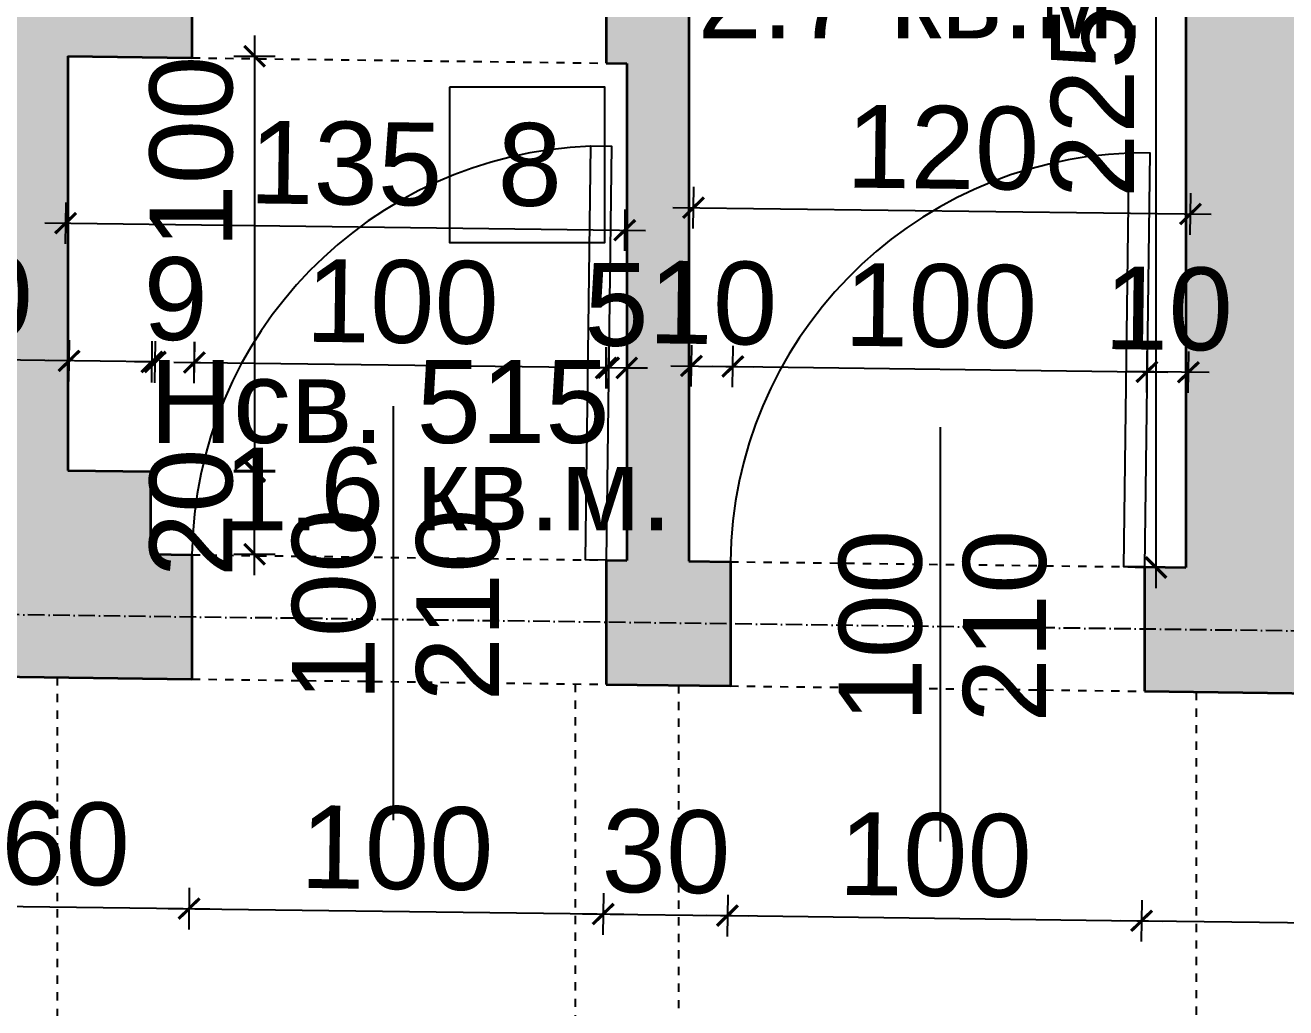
# Model space of a CAD drawing. Header units: inches. Extents: x -72385 to 39588, y -6525 to 66685.
# Drawn here: x -45950.1 to -45645.7, y 9334 to 9571.3 of the extents above; entities that cross this region are included whole.
import ezdxf

# ---------------------------------------------------------------- set-up
doc = ezdxf.new("R2010")
doc.units = ezdxf.units.IN
doc.header["$MEASUREMENT"] = 0
doc.linetypes.add('DashDot', pattern=[0.6, 0.4, -0.1, 0, -0.1])
doc.linetypes.add('Hidden', pattern=[0.4, 0.2, -0.2])
for name, color, linetype, lineweight in [('Врати', 251, 'Continuous', 25), ('Надписи Hсв', 252, 'Continuous', 25), ('Надписи врати', 252, 'Continuous', 25), ('Надписи коти вътрешни', 252, 'Continuous', 25), ('Надписи номера на пом.', 252, 'Continuous', 25), ('Надписи площ', 252, 'Continuous', 25), ('Оси', 252, 'DashDot', 25), ('Пунктир', 253, 'Hidden', 25), ('Разрезни линии', 7, 'Continuous', 35), ('Щрих стени', 254, 'Continuous', 25)]:
    doc.layers.add(name, color=color, linetype=linetype, lineweight=lineweight)
doc.styles.add('Arial Regular', font='arial.ttf')
doc.styles.get("Standard").update_dxf_attribs({"font": 'arial.ttf'})
doc.dimstyles.new('Annotative', dxfattribs={"dimscale": 0, "dimtxt": 20, "dimasz": 5, "dimexe": 5, "dimexo": 5, "dimgap": 5, "dimtad": 1, "dimdec": 0, "dimzin": 0, "dimdsep": 46, "dimtxsty": 'Standard', "dimblk": 'ARCHTICK', "dimcen": 5, "dimdle": 5, "dimadec": 0, "dimazin": 0, "dimtfac": 1, "dimtdec": 0, "dimtofl": 0, "dimtmove": 0, "dimatfit": 3, "dimldrblk": 'ARCHTICK', "dimfxl": 5, "dimfxlon": 1, "dimtolj": 1, "dimtzin": 0, "dimarcsym": 1})

# ---------------------------------------------------------------- blocks, each defined once
blk = doc.blocks.new('_ArchTick')
at = {"color": 0, "linetype": 'ByBlock', "const_width": 0.15}
blk.add_lwpolyline([(-0.5, -0.5), (0.5, 0.5)], dxfattribs=at)
blk = doc.blocks.new('*D1314')
at = {"layer": 'Defpoints', "color": 0, "ltscale": 50, "transparency": 16777216}
for p in [(-45919.5, 9489.95), (-45939.84, 9463.75), (-45919.84, 9463.5)]:
    blk.add_point(p, dxfattribs=at)
at = {"layer": 'Надписи коти вътрешни', "color": 0, "lineweight": -2, "ltscale": 50, "transparency": 16777216}
for p, q in [((-45939.56, 9485.21), (-45939.44, 9495.21)), ((-45919.56, 9484.95), (-45919.44, 9494.95)), ((-45939.5, 9490.21), (-45983.42, 9490.77)), ((-45919.5, 9489.95), (-45944.5, 9490.27))]:
    blk.add_line(p, q, dxfattribs=at)
at = {"layer": 'Надписи коти вътрешни', "color": 0, "lineweight": -2, "ltscale": 50, "transparency": 16777216, "xscale": 5, "yscale": 5, "zscale": 5}
for p, rotation in [((-45939.5, 9490.21), 179.2706286525567), ((-45919.5, 9489.95), 359.2706286525566)]:
    blk.add_blockref('_ArchTick', p, dxfattribs=dict(at, rotation=rotation))
at = {"layer": 'Надписи коти вътрешни', "color": 0, "ltscale": 50, "transparency": 16777216, "insert": (-45963.77, 9505.73), "char_height": 20, "attachment_point": 5, "rotation": 359.2706}
blk.add_mtext('\\A1;20', dxfattribs=at)
blk = doc.blocks.new('*D1315')
at = {"layer": 'Defpoints', "color": 0, "ltscale": 50, "transparency": 16777216}
for p in [(-45909.25, 9489.82), (-45919.28, 9443.49), (-45909.84, 9443.37)]:
    blk.add_point(p, dxfattribs=at)
at = {"layer": 'Надписи коти вътрешни', "color": 0, "lineweight": -2, "ltscale": 50, "transparency": 16777216}
for p, q in [((-45918.76, 9484.94), (-45918.63, 9494.94)), ((-45909.31, 9484.82), (-45909.18, 9494.82)), ((-45918.69, 9489.94), (-45923.69, 9490.01)), ((-45909.25, 9489.82), (-45904.25, 9489.76))]:
    blk.add_line(p, q, dxfattribs=at)
at = {"layer": 'Надписи коти вътрешни', "color": 0, "lineweight": -2, "ltscale": 50, "transparency": 16777216, "xscale": 5, "yscale": 5, "zscale": 5}
for p, rotation in [((-45918.69, 9489.94), 359.2706286525503), ((-45909.25, 9489.82), 179.2706286525504)]:
    blk.add_blockref('_ArchTick', p, dxfattribs=dict(at, rotation=rotation))
at = {"layer": 'Надписи коти вътрешни', "color": 0, "ltscale": 50, "transparency": 16777216, "insert": (-45913.78, 9505.09), "char_height": 20, "attachment_point": 5, "rotation": 359.2706}
blk.add_mtext('\\A1;9', dxfattribs=at)
blk = doc.blocks.new('*D1316')
at = {"layer": 'Defpoints', "color": 0, "ltscale": 50, "transparency": 16777216}
for p in [(-45809.25, 9488.55), (-45909.83, 9443.37), (-45809.84, 9442.1)]:
    blk.add_point(p, dxfattribs=at)
at = {"layer": 'Надписи коти вътрешни', "color": 0, "lineweight": -2, "ltscale": 50, "transparency": 16777216}
for p, q in [((-45909.3, 9484.82), (-45909.17, 9494.82)), ((-45809.31, 9483.55), (-45809.18, 9493.55)), ((-45914.24, 9489.89), (-45804.25, 9488.49))]:
    blk.add_line(p, q, dxfattribs=at)
at = {"layer": 'Надписи коти вътрешни', "color": 0, "lineweight": -2, "ltscale": 50, "transparency": 16777216, "xscale": 5, "yscale": 5, "zscale": 5}
for p, rotation in [((-45909.24, 9489.82), 179.2706286524798), ((-45809.25, 9488.55), 359.2706286524798)]:
    blk.add_blockref('_ArchTick', p, dxfattribs=dict(at, rotation=rotation))
at = {"layer": 'Надписи коти вътрешни', "color": 0, "ltscale": 50, "transparency": 16777216, "insert": (-45859.05, 9504.4), "char_height": 20, "attachment_point": 5, "rotation": 359.2706}
blk.add_mtext('\\A1;100', dxfattribs=at)
blk = doc.blocks.new('*D1317')
at = {"layer": 'Defpoints', "color": 0, "ltscale": 50, "transparency": 16777216}
for p in [(-45809.84, 9488.52), (-45809.84, 9442.03), (-45804.84, 9442.03)]:
    blk.add_point(p, dxfattribs=at)
at = {"layer": 'Надписи коти вътрешни', "color": 0, "lineweight": -2, "ltscale": 50, "transparency": 16777216}
for p, q in [((-45809.84, 9483.52), (-45809.84, 9493.52)), ((-45804.84, 9483.52), (-45804.84, 9493.52)), ((-45809.84, 9488.52), (-45814.84, 9488.52)), ((-45804.84, 9488.52), (-45799.84, 9488.52))]:
    blk.add_line(p, q, dxfattribs=at)
at = {"layer": 'Надписи коти вътрешни', "color": 0, "lineweight": -2, "ltscale": 50, "transparency": 16777216, "xscale": 5, "yscale": 5, "zscale": 5}
blk.add_blockref('_ArchTick', (-45809.84, 9488.52), dxfattribs=at)
at = {"layer": 'Надписи коти вътрешни', "color": 0, "lineweight": -2, "ltscale": 50, "transparency": 16777216, "xscale": 5, "yscale": 5, "zscale": 5, "rotation": 180}
blk.add_blockref('_ArchTick', (-45804.84, 9488.52), dxfattribs=at)
at = {"layer": 'Надписи коти вътрешни', "color": 0, "ltscale": 50, "transparency": 16777216, "insert": (-45807.34, 9503.7), "char_height": 20, "attachment_point": 5}
blk.add_mtext('\\A1;5', dxfattribs=at)
blk = doc.blocks.new('*D1318')
at = {"layer": 'Defpoints', "color": 0, "ltscale": 50, "transparency": 16777216}
for p in [(-45939.84, 9563.76), (-45939.84, 9463.75), (-45894.72, 9463.75)]:
    blk.add_point(p, dxfattribs=at)
at = {"layer": 'Надписи коти вътрешни', "color": 0, "lineweight": -2, "ltscale": 50, "transparency": 16777216}
for p, q in [((-45894.72, 9568.76), (-45894.72, 9458.75)), ((-45899.72, 9563.76), (-45889.72, 9563.76)), ((-45899.72, 9463.75), (-45889.72, 9463.75))]:
    blk.add_line(p, q, dxfattribs=at)
at = {"layer": 'Надписи коти вътрешни', "color": 0, "lineweight": -2, "ltscale": 50, "transparency": 16777216, "xscale": 5, "yscale": 5, "zscale": 5}
for p, rotation in [((-45894.72, 9563.76), 90), ((-45894.72, 9463.75), 270)]:
    blk.add_blockref('_ArchTick', p, dxfattribs=dict(at, rotation=rotation))
at = {"layer": 'Надписи коти вътрешни', "color": 0, "ltscale": 50, "transparency": 16777216, "insert": (-45909.93, 9540.62), "char_height": 20, "attachment_point": 5, "rotation": 90}
blk.add_mtext('\\A1;100', dxfattribs=at)
blk = doc.blocks.new('*D1319')
at = {"layer": 'Defpoints', "color": 0, "ltscale": 50, "transparency": 16777216}
for p in [(-45919.84, 9463.5), (-45894.72, 9463.5), (-45919.84, 9443.5)]:
    blk.add_point(p, dxfattribs=at)
at = {"layer": 'Надписи коти вътрешни', "color": 0, "lineweight": -2, "ltscale": 50, "transparency": 16777216}
for p, q in [((-45894.72, 9438.5), (-45894.72, 9468.5)), ((-45899.72, 9463.5), (-45889.72, 9463.5)), ((-45899.72, 9443.5), (-45889.72, 9443.5))]:
    blk.add_line(p, q, dxfattribs=at)
at = {"layer": 'Надписи коти вътрешни', "color": 0, "lineweight": -2, "ltscale": 50, "transparency": 16777216, "xscale": 5, "yscale": 5, "zscale": 5}
for p, rotation in [((-45894.72, 9463.5), 90), ((-45894.72, 9443.5), 270)]:
    blk.add_blockref('_ArchTick', p, dxfattribs=dict(at, rotation=rotation))
at = {"layer": 'Надписи коти вътрешни', "color": 0, "ltscale": 50, "transparency": 16777216, "insert": (-45909.93, 9453.5), "char_height": 20, "attachment_point": 5, "rotation": 90}
blk.add_mtext('\\A1;20', dxfattribs=at)
blk = doc.blocks.new('*D1293')
at = {"layer": 'Defpoints', "color": 0, "ltscale": 50, "transparency": 16777216}
for p in [(-45779.24, 9488.86), (-45789.84, 9441.84), (-45779.84, 9441.71)]:
    blk.add_point(p, dxfattribs=at)
at = {"layer": 'Надписи коти вътрешни', "color": 0, "lineweight": -2, "ltscale": 50, "transparency": 16777216}
for p, q in [((-45789.3, 9483.99), (-45789.17, 9493.98)), ((-45779.3, 9483.86), (-45779.17, 9493.86)), ((-45794.24, 9489.05), (-45774.24, 9488.79))]:
    blk.add_line(p, q, dxfattribs=at)
at = {"layer": 'Надписи коти вътрешни', "color": 0, "lineweight": -2, "ltscale": 50, "transparency": 16777216, "xscale": 5, "yscale": 5, "zscale": 5}
for p, rotation in [((-45789.24, 9488.99), 179.2706286525463), ((-45779.24, 9488.86), 359.2706286525462)]:
    blk.add_blockref('_ArchTick', p, dxfattribs=dict(at, rotation=rotation))
at = {"layer": 'Надписи коти вътрешни', "color": 0, "ltscale": 50, "transparency": 16777216, "insert": (-45784.04, 9504.13), "char_height": 20, "attachment_point": 5, "rotation": 359.2706}
blk.add_mtext('\\A1;10', dxfattribs=at)
blk = doc.blocks.new('*D1294')
at = {"layer": 'Defpoints', "color": 0, "ltscale": 50, "transparency": 16777216}
for p in [(-45679.24, 9487.58), (-45779.84, 9441.71), (-45679.84, 9440.44)]:
    blk.add_point(p, dxfattribs=at)
at = {"layer": 'Надписи коти вътрешни', "color": 0, "lineweight": -2, "ltscale": 50, "transparency": 16777216}
for p, q in [((-45779.3, 9483.86), (-45779.17, 9493.86)), ((-45679.3, 9482.59), (-45679.17, 9492.58)), ((-45784.24, 9488.92), (-45674.24, 9487.52))]:
    blk.add_line(p, q, dxfattribs=at)
at = {"layer": 'Надписи коти вътрешни', "color": 0, "lineweight": -2, "ltscale": 50, "transparency": 16777216, "xscale": 5, "yscale": 5, "zscale": 5}
for p, rotation in [((-45779.24, 9488.86), 179.2706286525442), ((-45679.24, 9487.58), 359.2706286525442)]:
    blk.add_blockref('_ArchTick', p, dxfattribs=dict(at, rotation=rotation))
at = {"layer": 'Надписи коти вътрешни', "color": 0, "ltscale": 50, "transparency": 16777216, "insert": (-45729.04, 9503.43), "char_height": 20, "attachment_point": 5, "rotation": 359.2706}
blk.add_mtext('\\A1;100', dxfattribs=at)
blk = doc.blocks.new('*D1295')
at = {"layer": 'Defpoints', "color": 0, "ltscale": 50, "transparency": 16777216}
for p in [(-45679.24, 9487.58), (-45679.84, 9440.44), (-45669.84, 9440.31)]:
    blk.add_point(p, dxfattribs=at)
at = {"layer": 'Надписи коти вътрешни', "color": 0, "lineweight": -2, "ltscale": 50, "transparency": 16777216}
for p, q in [((-45679.3, 9482.59), (-45679.17, 9492.58)), ((-45669.3, 9482.46), (-45669.17, 9492.46)), ((-45664.24, 9487.39), (-45684.24, 9487.65))]:
    blk.add_line(p, q, dxfattribs=at)
at = {"layer": 'Надписи коти вътрешни', "color": 0, "lineweight": -2, "ltscale": 50, "transparency": 16777216, "xscale": 5, "yscale": 5, "zscale": 5}
for p, rotation in [((-45679.24, 9487.58), 179.2706286522962), ((-45669.24, 9487.46), 359.2706286522962)]:
    blk.add_blockref('_ArchTick', p, dxfattribs=dict(at, rotation=rotation))
at = {"layer": 'Надписи коти вътрешни', "color": 0, "ltscale": 50, "transparency": 16777216, "insert": (-45674.04, 9502.73), "char_height": 20, "attachment_point": 5, "rotation": 359.2706}
blk.add_mtext('\\A1;10', dxfattribs=at)
blk = doc.blocks.new('*D1296')
at = {"layer": 'Defpoints', "color": 0, "ltscale": 50, "transparency": 16777216}
for p in [(-45939.84, 9563.76), (-45804.84, 9562.04), (-45805.35, 9521.75)]:
    blk.add_point(p, dxfattribs=at)
at = {"layer": 'Надписи коти вътрешни', "color": 0, "lineweight": -2, "ltscale": 50, "transparency": 16777216}
for p, q in [((-45940.29, 9528.46), (-45940.41, 9518.46)), ((-45805.29, 9526.75), (-45805.41, 9516.75)), ((-45945.35, 9523.53), (-45800.35, 9521.68))]:
    blk.add_line(p, q, dxfattribs=at)
at = {"layer": 'Надписи коти вътрешни', "color": 0, "lineweight": -2, "ltscale": 50, "transparency": 16777216, "xscale": 5, "yscale": 5, "zscale": 5}
for p, rotation in [((-45940.35, 9523.46), 179.2706286525447), ((-45805.35, 9521.75), 359.2706286525447)]:
    blk.add_blockref('_ArchTick', p, dxfattribs=dict(at, rotation=rotation))
at = {"layer": 'Надписи коти вътрешни', "color": 0, "ltscale": 50, "transparency": 16777216, "insert": (-45872.66, 9537.82), "char_height": 20, "attachment_point": 5, "rotation": 359.2706}
blk.add_mtext('\\A1;135', dxfattribs=at)
blk = doc.blocks.new('*D1287')
at = {"layer": 'Defpoints', "color": 0, "ltscale": 50, "transparency": 16777216}
for p in [(-45668.75, 9525.67), (-45789.84, 9441.84), (-45669.84, 9440.31)]:
    blk.add_point(p, dxfattribs=at)
at = {"layer": 'Надписи коти вътрешни', "color": 0, "lineweight": -2, "ltscale": 50, "transparency": 16777216}
for p, q in [((-45788.81, 9522.2), (-45788.69, 9532.2)), ((-45668.81, 9520.67), (-45668.69, 9530.67)), ((-45793.75, 9527.26), (-45663.75, 9525.61))]:
    blk.add_line(p, q, dxfattribs=at)
at = {"layer": 'Надписи коти вътрешни', "color": 0, "lineweight": -2, "ltscale": 50, "transparency": 16777216, "xscale": 5, "yscale": 5, "zscale": 5}
for p, rotation in [((-45788.75, 9527.2), 179.2706286525463), ((-45668.75, 9525.67), 359.2706286525462)]:
    blk.add_blockref('_ArchTick', p, dxfattribs=dict(at, rotation=rotation))
at = {"layer": 'Надписи коти вътрешни', "color": 0, "ltscale": 50, "transparency": 16777216, "insert": (-45728.56, 9541.65), "char_height": 20, "attachment_point": 5, "rotation": 359.2706}
blk.add_mtext('\\A1;120', dxfattribs=at)
blk = doc.blocks.new('*D1288')
at = {"layer": 'Defpoints', "color": 0, "ltscale": 50, "transparency": 16777216}
for p in [(-45677.06, 9665.33), (-45669.84, 9665.33), (-45669.84, 9440.31)]:
    blk.add_point(p, dxfattribs=at)
at = {"layer": 'Надписи коти вътрешни', "color": 0, "lineweight": -2, "ltscale": 50, "transparency": 16777216}
for p, q in [((-45677.06, 9435.31), (-45677.06, 9670.33)), ((-45674.84, 9665.33), (-45682.06, 9665.33)), ((-45674.84, 9440.31), (-45682.06, 9440.31))]:
    blk.add_line(p, q, dxfattribs=at)
at = {"layer": 'Надписи коти вътрешни', "color": 0, "lineweight": -2, "ltscale": 50, "transparency": 16777216, "xscale": 5, "yscale": 5, "zscale": 5}
for p, rotation in [((-45677.06, 9665.33), 90), ((-45677.06, 9440.31), 270)]:
    blk.add_blockref('_ArchTick', p, dxfattribs=dict(at, rotation=rotation))
at = {"layer": 'Надписи коти вътрешни', "color": 0, "ltscale": 50, "transparency": 16777216, "insert": (-45692.27, 9552.82), "char_height": 20, "attachment_point": 5, "rotation": 90}
blk.add_mtext('\\A1;225', dxfattribs=at)
blk = doc.blocks.new('*D1384')
at = {"layer": 'Defpoints', "color": 0, "ltscale": 50, "transparency": 16777216}
for p in [(-45969.84, 9414.13), (-45909.84, 9413.37), (-45910.54, 9357.94)]:
    blk.add_point(p, dxfattribs=at)
at = {"layer": 'Надписи коти вътрешни', "color": 0, "lineweight": -2, "ltscale": 50, "transparency": 16777216}
for p, q in [((-45970.48, 9363.7), (-45970.61, 9353.7)), ((-45910.48, 9362.93), (-45910.61, 9352.94)), ((-45975.54, 9358.76), (-45905.54, 9357.87))]:
    blk.add_line(p, q, dxfattribs=at)
at = {"layer": 'Надписи коти вътрешни', "color": 0, "lineweight": -2, "ltscale": 50, "transparency": 16777216, "xscale": 5, "yscale": 5, "zscale": 5}
for p, rotation in [((-45970.54, 9358.7), 179.2706286525463), ((-45910.54, 9357.94), 359.2706286525462)]:
    blk.add_blockref('_ArchTick', p, dxfattribs=dict(at, rotation=rotation))
at = {"layer": 'Надписи коти вътрешни', "color": 0, "ltscale": 50, "transparency": 16777216, "insert": (-45940.35, 9373.53), "char_height": 20, "attachment_point": 5, "rotation": 359.2706}
blk.add_mtext('\\A1;60', dxfattribs=at)
blk = doc.blocks.new('*D1385')
at = {"layer": 'Defpoints', "color": 0, "ltscale": 50, "transparency": 16777216}
for p in [(-45909.84, 9413.37), (-45809.84, 9412.09), (-45810.54, 9356.66)]:
    blk.add_point(p, dxfattribs=at)
at = {"layer": 'Надписи коти вътрешни', "color": 0, "lineweight": -2, "ltscale": 50, "transparency": 16777216}
for p, q in [((-45910.48, 9362.93), (-45910.61, 9352.94)), ((-45810.48, 9361.66), (-45810.61, 9351.66)), ((-45915.54, 9358), (-45805.54, 9356.6))]:
    blk.add_line(p, q, dxfattribs=at)
at = {"layer": 'Надписи коти вътрешни', "color": 0, "lineweight": -2, "ltscale": 50, "transparency": 16777216, "xscale": 5, "yscale": 5, "zscale": 5}
for p, rotation in [((-45910.54, 9357.94), 179.2706286525463), ((-45810.54, 9356.66), 359.2706286525462)]:
    blk.add_blockref('_ArchTick', p, dxfattribs=dict(at, rotation=rotation))
at = {"layer": 'Надписи коти вътрешни', "color": 0, "ltscale": 50, "transparency": 16777216, "insert": (-45860.35, 9372.51), "char_height": 20, "attachment_point": 5, "rotation": 359.2706}
blk.add_mtext('\\A1;100', dxfattribs=at)
blk = doc.blocks.new('*D1386')
at = {"layer": 'Defpoints', "color": 0, "ltscale": 50, "transparency": 16777216}
for p in [(-45809.84, 9412.09), (-45779.84, 9411.71), (-45780.54, 9356.24)]:
    blk.add_point(p, dxfattribs=at)
at = {"layer": 'Надписи коти вътрешни', "color": 0, "lineweight": -2, "ltscale": 50, "transparency": 16777216}
for p, q in [((-45810.48, 9361.62), (-45810.61, 9351.62)), ((-45780.48, 9361.24), (-45780.61, 9351.24)), ((-45815.54, 9356.68), (-45775.54, 9356.17))]:
    blk.add_line(p, q, dxfattribs=at)
at = {"layer": 'Надписи коти вътрешни', "color": 0, "lineweight": -2, "ltscale": 50, "transparency": 16777216, "xscale": 5, "yscale": 5, "zscale": 5}
for p, rotation in [((-45810.54, 9356.62), 179.2706286525532), ((-45780.54, 9356.24), 359.2706286525532)]:
    blk.add_blockref('_ArchTick', p, dxfattribs=dict(at, rotation=rotation))
at = {"layer": 'Надписи коти вътрешни', "color": 0, "ltscale": 50, "transparency": 16777216, "insert": (-45795.35, 9371.64), "char_height": 20, "attachment_point": 5, "rotation": 359.2706}
blk.add_mtext('\\A1;30', dxfattribs=at)
blk = doc.blocks.new('*D1387')
at = {"layer": 'Defpoints', "color": 0, "ltscale": 50, "transparency": 16777216}
for p in [(-45779.84, 9411.71), (-45679.84, 9410.44), (-45680.54, 9355.01)]:
    blk.add_point(p, dxfattribs=at)
at = {"layer": 'Надписи коти вътрешни', "color": 0, "lineweight": -2, "ltscale": 50, "transparency": 16777216}
for p, q in [((-45780.48, 9361.28), (-45780.61, 9351.28)), ((-45680.48, 9360.01), (-45680.61, 9350.01)), ((-45785.54, 9356.34), (-45675.54, 9354.94))]:
    blk.add_line(p, q, dxfattribs=at)
at = {"layer": 'Надписи коти вътрешни', "color": 0, "lineweight": -2, "ltscale": 50, "transparency": 16777216, "xscale": 5, "yscale": 5, "zscale": 5}
for p, rotation in [((-45780.54, 9356.28), 179.2706286525483), ((-45680.54, 9355.01), 359.2706286525483)]:
    blk.add_blockref('_ArchTick', p, dxfattribs=dict(at, rotation=rotation))
at = {"layer": 'Надписи коти вътрешни', "color": 0, "ltscale": 50, "transparency": 16777216, "insert": (-45730.35, 9370.85), "char_height": 20, "attachment_point": 5, "rotation": 359.2706}
blk.add_mtext('\\A1;100', dxfattribs=at)
blk = doc.blocks.new('*D1388')
at = {"layer": 'Defpoints', "color": 0, "ltscale": 50, "transparency": 16777216}
for p in [(-45679.84, 9410.44), (-45549.84, 9408.78), (-45550.54, 9353.35)]:
    blk.add_point(p, dxfattribs=at)
at = {"layer": 'Надписи коти вътрешни', "color": 0, "lineweight": -2, "ltscale": 50, "transparency": 16777216}
for p, q in [((-45680.48, 9360.01), (-45680.61, 9350.01)), ((-45550.48, 9358.35), (-45550.61, 9348.35)), ((-45685.54, 9355.07), (-45545.54, 9353.29))]:
    blk.add_line(p, q, dxfattribs=at)
at = {"layer": 'Надписи коти вътрешни', "color": 0, "lineweight": -2, "ltscale": 50, "transparency": 16777216, "xscale": 5, "yscale": 5, "zscale": 5}
for p, rotation in [((-45680.54, 9355.01), 179.270628652543), ((-45550.54, 9353.35), 359.2706286525431)]:
    blk.add_blockref('_ArchTick', p, dxfattribs=dict(at, rotation=rotation))
at = {"layer": 'Надписи коти вътрешни', "color": 0, "ltscale": 50, "transparency": 16777216, "insert": (-45615.35, 9369.4), "char_height": 20, "attachment_point": 5, "rotation": 359.2706}
blk.add_mtext('\\A1;130', dxfattribs=at)

msp = doc.modelspace()

# ---------------------------------------------------------------- hatches: boundary and pattern name
at = {"layer": 'Щрих стени', "ltscale": 10}
h = msp.add_hatch(color=256, dxfattribs=at)
h.dxf.hatch_style = 1
h.paths.add_polyline_path([(-47039.84, 9457.75), (-47139.84, 9459.03), (-47139.84, 10001.57), (-47137.34, 10001.54), (-47137.34, 10061.54), (-47202.34, 10062.37), (-47202.34, 9224.8), (-47139.84, 9224.01), (-47139.84, 9429.03), (-47039.84, 9427.75)])
h.paths.add_polyline_path([(-46749.84, 9454.06), (-46839.84, 9455.21), (-46839.84, 10022.75), (-46837.34, 10022.72), (-46837.34, 10057.73), (-46872.34, 10058.17), (-46872.34, 10023.17), (-46869.84, 10023.14), (-46869.84, 9455.59), (-46939.84, 9456.48), (-46939.84, 9426.48), (-46749.84, 9424.06)])
h.paths.add_polyline_path([(-46539.84, 10006.43), (-46537.34, 10006.4), (-46537.34, 10073.91), (-46572.34, 10074.35), (-46572.34, 10006.85), (-46569.84, 10006.82), (-46569.84, 9471.77), (-46589.84, 9472.03), (-46589.84, 9452.03), (-46649.84, 9452.79), (-46649.84, 9422.79), (-46539.84, 9421.39)])
h.paths.add_polyline_path([(-46339.84, 9448.84), (-46349.84, 9448.97), (-46349.84, 9814), (-46159.84, 9811.58), (-46159.84, 9446.55), (-46179.84, 9446.81), (-46179.84, 9416.8), (-46129.84, 9416.17), (-46129.84, 9841.2), (-46379.84, 9844.38), (-46379.84, 9419.35), (-46339.84, 9418.84)])
h.paths.add_polyline_path([(-46349.84, 10071.52), (-46379.84, 10071.9), (-46379.84, 10004.4), (-46349.84, 10004.02)])
h.paths.add_polyline_path([(-46129.84, 10068.72), (-46159.84, 10069.1), (-46159.84, 10001.6), (-46129.84, 10001.21)])
h.paths.add_polyline_path([(-45937.34, 10066.27), (-45972.34, 10066.72), (-45972.34, 9999.21), (-45969.84, 9999.18), (-45969.84, 9414.13), (-45909.84, 9413.37), (-45909.84, 9443.37), (-45919.84, 9443.5), (-45919.84, 9463.5), (-45939.84, 9463.75), (-45939.84, 9563.76), (-45909.84, 9563.38), (-45909.84, 9578.38), (-45939.84, 9578.76), (-45939.84, 9668.77), (-45804.84, 9667.05), (-45804.84, 9577.04), (-45809.84, 9577.11), (-45809.84, 9562.11), (-45804.84, 9562.04), (-45804.84, 9442.03), (-45809.84, 9442.1), (-45809.84, 9412.09), (-45779.84, 9411.71), (-45779.84, 9441.71), (-45789.84, 9441.84), (-45789.84, 9666.86), (-45779.84, 9666.73), (-45779.84, 9681.73), (-45939.84, 9683.77), (-45939.84, 9998.8), (-45937.34, 9998.76)])
h.paths.add_polyline_path([(-45549.84, 9438.79), (-45639.84, 9439.93), (-45639.84, 10007.48), (-45637.34, 10007.45), (-45637.34, 10042.45), (-45672.34, 10042.89), (-45672.34, 10007.89), (-45669.84, 10007.86), (-45669.84, 9680.33), (-45679.84, 9680.46), (-45679.84, 9665.46), (-45669.84, 9665.33), (-45669.84, 9440.31), (-45679.84, 9440.44), (-45679.84, 9410.44), (-45549.84, 9408.78)])
h.paths.add_polyline_path([(-45339.84, 8798.56), (-45319.84, 8798.31), (-45319.84, 8828.31), (-45339.84, 8828.56), (-45339.84, 9036.08), (-45369.84, 9036.46), (-45369.84, 8846.45), (-45389.84, 8846.7), (-45389.84, 8836.7), (-45449.84, 8837.46), (-45449.84, 8807.46), (-45369.84, 8806.44), (-45369.84, 8736.44), (-45429.84, 8737.2), (-45429.84, 8607.19), (-45369.84, 8606.43), (-45369.84, 8263.9), (-45372.34, 8203.93), (-45337.34, 8203.48), (-45337.34, 8263.49), (-45339.84, 8263.52)])
h.paths.add_polyline_path([(-45549.84, 8838.74), (-46049.84, 8845.1), (-46049.84, 8815.1), (-45972.34, 8814.11), (-45972.34, 8804.11), (-45937.34, 8803.67), (-45937.34, 8813.67), (-45669.84, 8810.26), (-45669.84, 8252.72), (-45672.34, 8207.75), (-45637.34, 8207.3), (-45637.34, 8252.3), (-45639.84, 8252.34), (-45639.84, 8809.88), (-45549.84, 8808.74)])
h.paths.add_polyline_path([(-46149.84, 8846.38), (-46649.84, 8852.74), (-46649.84, 8822.74), (-46592.34, 8822.01), (-46592.34, 8792), (-46537.34, 8791.3), (-46537.34, 8821.31), (-46149.84, 8816.37)])
h.paths.add_polyline_path([(-46749.84, 8854.01), (-46949.84, 8856.56), (-46949.84, 8826.56), (-46869.84, 8825.54), (-46869.84, 8267.99), (-46872.34, 8223.02), (-46837.34, 8222.58), (-46837.34, 8267.58), (-46839.84, 8267.61), (-46839.84, 8825.16), (-46749.84, 8824.01)])
h.paths.add_polyline_path([(-47049.84, 8857.83), (-47119.84, 8858.72), (-47119.84, 8868.73), (-47139.84, 8868.98), (-47139.84, 9064), (-47202.34, 9064.79), (-47202.34, 8849.77), (-47212.34, 8849.9), (-47212.34, 8829.9), (-47202.34, 8829.77), (-47202.34, 8227.22), (-47137.34, 8226.4), (-47137.34, 8286.4), (-47139.84, 8286.43), (-47139.84, 8828.98), (-47049.84, 8827.83)])
h.paths.add_polyline_path([(-46537.34, 8263.76), (-46572.34, 8264.21), (-46572.34, 8219.2), (-46537.34, 8218.76)])
h.paths.add_polyline_path([(-46237.34, 8299.95), (-46272.34, 8300.39), (-46272.34, 8215.38), (-46237.34, 8214.94)])
h.paths.add_polyline_path([(-45937.34, 8256.12), (-45972.34, 8256.57), (-45972.34, 8211.56), (-45937.34, 8211.12)], flags=17)

# ---------------------------------------------------------------- linework, layer by layer
at = {"layer": 'Врати', "ltscale": 50}
for points in [[(-45809.84, 9442.1), (-45814.84, 9442.16), (-45813.56, 9542.15), (-45808.56, 9542.09)], [(-45679.84, 9440.44), (-45684.84, 9440.5), (-45683.56, 9540.5), (-45678.56, 9540.43)]]:
    msp.add_lwpolyline(points, close=True, dxfattribs=at)
for centre in [(-45809.84, 9442.1), (-45679.84, 9440.44)]:
    msp.add_arc(centre, 100, 92.1366, 179.2706, dxfattribs=at)
at = {"layer": 'Надписи врати', "ltscale": 50}
for p, q in [((-45861.16, 9379.28), (-45861.16, 9479.28)), ((-45729.13, 9374.17), (-45729.13, 9474.17))]:
    msp.add_line(p, q, dxfattribs=at)
at = {"layer": 'Надписи номера на пом.', "ltscale": 50}
msp.add_lwpolyline([(-45847.67, 9556.33), (-45847.67, 9518.83), (-45810.17, 9518.83), (-45810.17, 9556.33)], close=True, dxfattribs=at)
at = {"layer": 'Оси', "ltscale": 10}
msp.add_line((-39839.84, 9351.09), (-52699.84, 9514.81), dxfattribs=at)
at = {"layer": 'Пунктир', "ltscale": 10}
for p, q in [((-45909.84, 9563.38), (-45809.84, 9562.11)), ((-45909.84, 9443.37), (-45809.84, 9442.1)), ((-45779.83, 9441.71), (-45679.84, 9440.44)), ((-45942.34, 9413.78), (-45942.34, 8843.73)), ((-45909.84, 9413.37), (-45809.84, 9412.09)), ((-45817.34, 9412.19), (-45817.34, 8842.14)), ((-45792.34, 9411.87), (-45792.34, 8841.82)), ((-45779.84, 9411.71), (-45679.84, 9410.44)), ((-45667.34, 9410.28), (-45667.34, 8840.23))]:
    msp.add_line(p, q, dxfattribs=at)
at = {"layer": 'Разрезни линии', "ltscale": 50}
for p, q in [((-45789.84, 9666.86), (-45789.84, 9441.84)), ((-45669.84, 9665.33), (-45669.84, 9440.31)), ((-45909.84, 9578.38), (-45909.84, 9563.38)), ((-45809.84, 9577.11), (-45809.84, 9562.11)), ((-45939.84, 9563.76), (-45909.84, 9563.38)), ((-45939.84, 9563.76), (-45939.84, 9463.75)), ((-45809.84, 9562.11), (-45804.84, 9562.04)), ((-45804.84, 9562.04), (-45804.84, 9442.03)), ((-45939.84, 9463.75), (-45919.84, 9463.5)), ((-45919.84, 9463.5), (-45919.84, 9443.5)), ((-45919.84, 9443.5), (-45909.84, 9443.37)), ((-45909.84, 9443.37), (-45909.84, 9413.37)), ((-45809.84, 9442.1), (-45804.84, 9442.03)), ((-45809.84, 9442.1), (-45809.84, 9412.09)), ((-45789.84, 9441.84), (-45779.84, 9441.71)), ((-45779.84, 9441.71), (-45779.84, 9411.71)), ((-45679.84, 9440.44), (-45669.84, 9440.31)), ((-45679.84, 9440.44), (-45679.84, 9410.44)), ((-45969.84, 9414.13), (-45909.84, 9413.37)), ((-45809.84, 9412.09), (-45779.84, 9411.71)), ((-45679.84, 9410.44), (-45549.84, 9408.78))]:
    msp.add_line(p, q, dxfattribs=at)

# ---------------------------------------------------------------- texts
at = {"layer": 'Надписи Hсв', "ltscale": 100, "insert": (-45920.1, 9490.38), "char_height": 20, "width": 180.4891, "attachment_point": 1, "style": 'Arial Regular'}
msp.add_mtext('\\pxt8;Hсв. 515', dxfattribs=at)
at = {"layer": 'Надписи врати', "ltscale": 100, "char_height": 20, "width": 180.4891, "attachment_point": 1, "rotation": 90, "style": 'Arial Regular'}
for s, insert in [('100', (-45885.68, 9407.94)), ('210', (-45855.68, 9407.94)), ('100', (-45753.65, 9402.84)), ('210', (-45723.65, 9402.84))]:
    msp.add_mtext(s, dxfattribs=dict(at, insert=insert))
at = {"layer": 'Надписи номера на пом.', "ltscale": 100, "insert": (-45918.52, 9547.64), "char_height": 20, "width": 180.4891, "attachment_point": 1, "style": 'Arial Regular'}
msp.add_mtext('\\pxqc;8', dxfattribs=at)
at = {"layer": 'Надписи площ', "ltscale": 100, "char_height": 20, "width": 180.4891, "attachment_point": 1, "style": 'Arial Regular'}
for s, insert in [('2.7 кв.м.', (-45787.8, 9588.09)), ('1.6 кв.м.', (-45902.2, 9469.25))]:
    msp.add_mtext(s, dxfattribs=dict(at, insert=insert))

# ---------------------------------------------------------------- dimensions: what is measured, and where the dimension line sits
at = {"layer": 'Надписи коти вътрешни', "ltscale": 50}
dim = msp.add_linear_dim(base=(-45677.06, 9665.33), p1=(-45669.84, 9440.31), p2=(-45669.84, 9665.33), angle=90, dimstyle='Annotative', override={"dimscale": 0, "dimtix": 0, "dimtofl": 0, "dimtmove": 0, "dimatfit": 3}, dxfattribs=at)
dim.commit()
dim.dimension.update_dxf_attribs({"geometry": '*D1288', "text_midpoint": (-45692.27, 9552.82)})
for base, p1, p2, angle, picture, middle, dimtype in [((-45894.72, 9463.75), (-45939.84, 9563.76), (-45939.84, 9463.75), 90, '*D1318', (-45894.72, 9540.62), 128), ((-45919.5, 9489.95), (-45939.84, 9463.75), (-45919.84, 9463.5), 359.2706, '*D1314', (-45963.96, 9490.52), 129), ((-45909.25, 9489.82), (-45919.28, 9443.49), (-45909.84, 9443.37), 359.2706, '*D1315', (-45913.97, 9489.88), 129), ((-45779.24, 9488.86), (-45789.84, 9441.84), (-45779.84, 9441.71), 359.2706, '*D1293', (-45784.24, 9488.92), 129), ((-45679.24, 9487.58), (-45669.84, 9440.31), (-45679.84, 9440.44), 179.2706, '*D1295', (-45674.24, 9487.52), 129), ((-45894.72, 9463.5), (-45919.84, 9443.5), (-45919.84, 9463.5), 90, '*D1319', (-45894.72, 9453.5), 128), ((-45780.54, 9356.24), (-45809.84, 9412.09), (-45779.84, 9411.71), 359.2706, '*D1386', (-45795.54, 9356.43), 129)]:
    dim = msp.add_linear_dim(base=base, p1=p1, p2=p2, angle=angle, dimstyle='Annotative', override={"dimscale": 0, "dimtix": 0, "dimtofl": 0, "dimtmove": 0, "dimatfit": 3}, dxfattribs=at)
    dim.commit()
    dim.dimension.update_dxf_attribs({"geometry": picture, "text_midpoint": middle, "dimtype": dimtype})
for p1, p2, distance, picture, middle in [((-45939.84, 9563.76), (-45804.84, 9562.04), -40.3, '*D1296', (-45872.66, 9537.82)), ((-45789.84, 9441.84), (-45669.84, 9440.31), 85.37, '*D1287', (-45728.56, 9541.65)), ((-45909.83, 9443.37), (-45809.84, 9442.1), 46.46, '*D1316', (-45859.05, 9504.4)), ((-45779.84, 9441.71), (-45679.84, 9440.44), 47.15, '*D1294', (-45729.04, 9503.43)), ((-45969.84, 9414.13), (-45909.84, 9413.37), -55.44, '*D1384', (-45940.35, 9373.53)), ((-45909.84, 9413.37), (-45809.84, 9412.09), -55.44, '*D1385', (-45860.35, 9372.51)), ((-45779.84, 9411.71), (-45679.84, 9410.44), -55.44, '*D1387', (-45730.35, 9370.85)), ((-45679.84, 9410.44), (-45549.84, 9408.78), -55.44, '*D1388', (-45615.35, 9369.4))]:
    dim = msp.add_aligned_dim(p1=p1, p2=p2, distance=distance, dimstyle='Annotative', override={"dimscale": 0, "dimtix": 0, "dimtofl": 0, "dimtmove": 0, "dimatfit": 3}, dxfattribs=at)
    dim.commit()
    dim.dimension.update_dxf_attribs({"geometry": picture, "text_midpoint": middle})
dim = msp.add_linear_dim(base=(-45809.84, 9488.52), p1=(-45804.84, 9442.03), p2=(-45809.84, 9442.03), dimstyle='Annotative', override={"dimscale": 0, "dimtix": 0, "dimtofl": 0, "dimtmove": 0, "dimatfit": 3}, dxfattribs=at)
dim.commit()
dim.dimension.update_dxf_attribs({"geometry": '*D1317', "text_midpoint": (-45807.34, 9488.52), "dimtype": 128})

doc.saveas('drawing.dxf')
